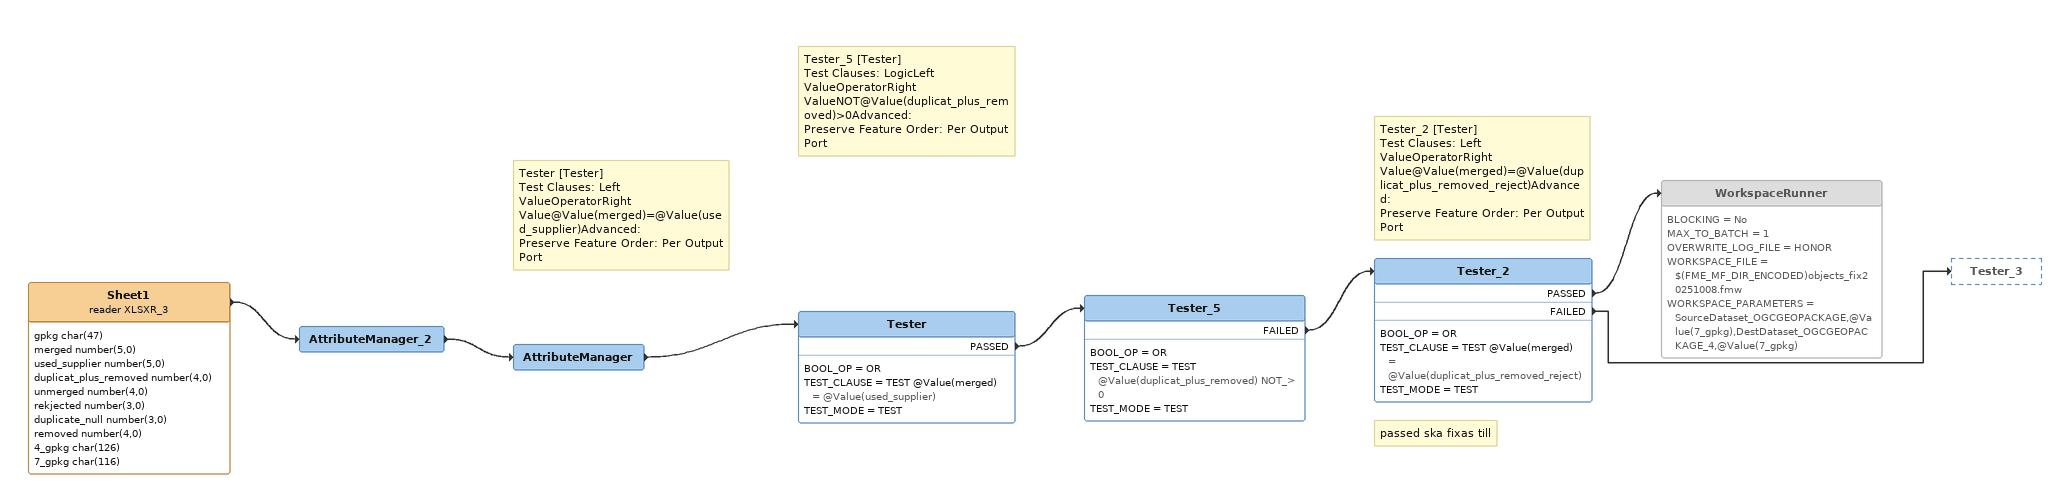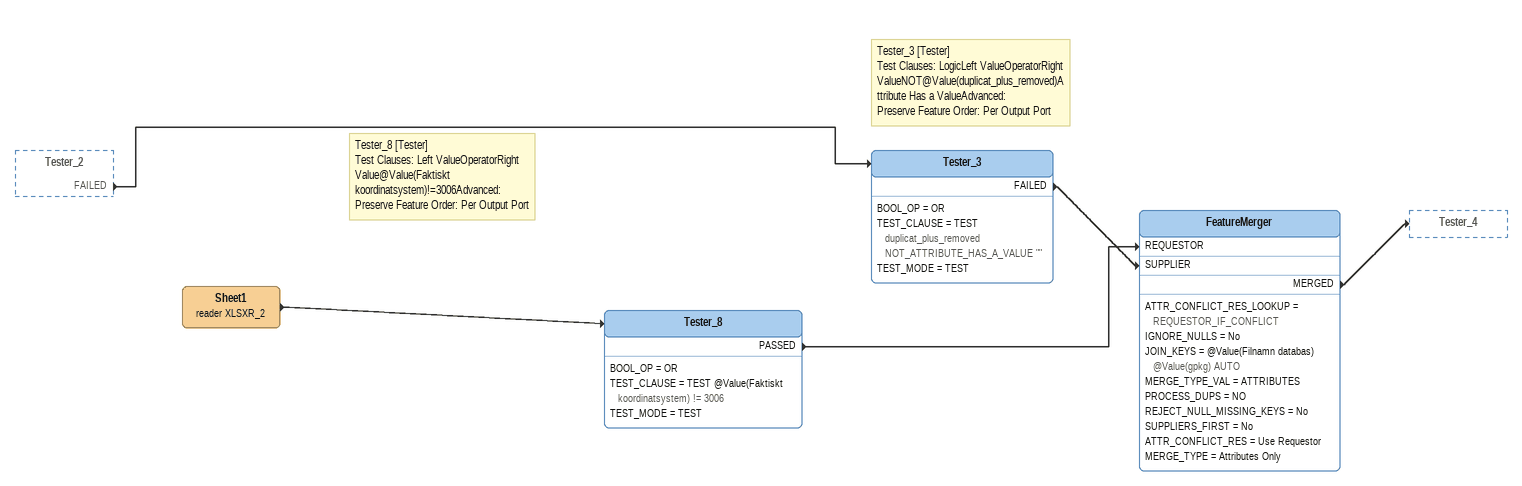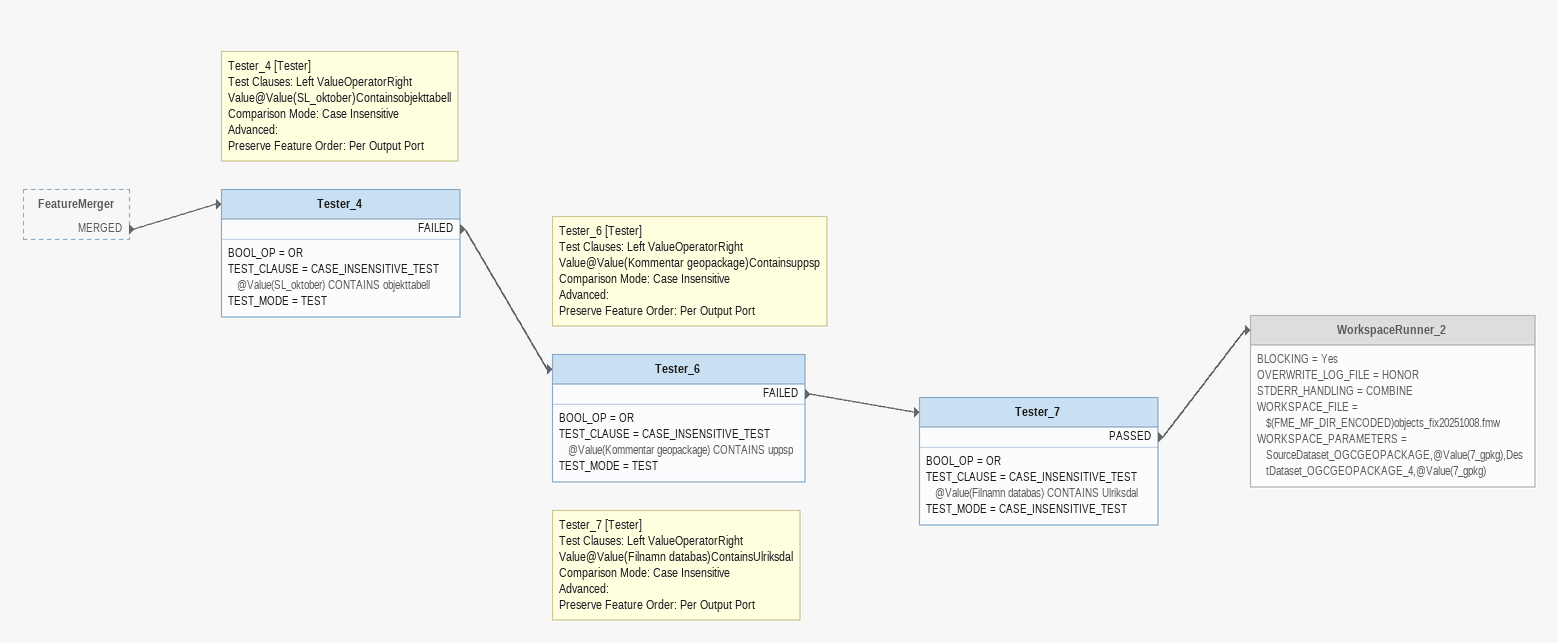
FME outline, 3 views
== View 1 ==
Sheet1 (reader XLSXR_3)
    attributes: gpkg char(47), merged number(5,0), used_supplier number(5,0), duplicat_plus_removed number(4,0), unmerged number(4,0), rekjected number(3,0), duplicate_null number(3,0), removed number(4,0), 4_gpkg char(126), 7_gpkg char(116)
    -> AttributeManager_2
AttributeManager_2
    -> AttributeManager
AttributeManager
    -> Tester
Note: Tester [Tester] / Test Clauses: Left ValueOperatorRight Value@Value(merged)=@Value(used_supplier)Advanced: / Preserve Feature Order: Per Output Port
Tester
    BOOL_OP = OR
    TEST_CLAUSE = TEST @Value(merged) = @Value(used_supplier)
    TEST_MODE = TEST
    PASSED -> Tester_5
Note: Tester_5 [Tester] / Test Clauses: LogicLeft ValueOperatorRight ValueNOT@Value(duplicat_plus_removed)>0Advanced: / Preserve Feature Order: Per Output Port
Tester_5
    BOOL_OP = OR
    TEST_CLAUSE = TEST @Value(duplicat_plus_removed) NOT_> 0
    TEST_MODE = TEST
    FAILED -> Tester_2
Note: Tester_2 [Tester] / Test Clauses: Left ValueOperatorRight Value@Value(merged)=@Value(duplicat_plus_removed_reject)Advanced: / Preserve Feature Order: Per Output Port
Note: passed ska fixas till
Tester_2
    BOOL_OP = OR
    TEST_CLAUSE = TEST @Value(merged) = @Value(duplicat_plus_removed_reject)
    TEST_MODE = TEST
    PASSED -> WorkspaceRunner
    FAILED -> Tester_3
WorkspaceRunner [off]
    BLOCKING = No
    MAX_TO_BATCH = 1
    OVERWRITE_LOG_FILE = HONOR
    WORKSPACE_FILE = $(FME_MF_DIR_ENCODED)objects_fix20251008.fmw
    WORKSPACE_PARAMETERS = SourceDataset_OGCGEOPACKAGE,@Value(7_gpkg),DestDataset_OGCGEOPACKAGE_4,@Value(7_gpkg)

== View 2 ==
Tester_2 [outside]
    FAILED -> Tester_3
Note: Tester_3 [Tester] / Test Clauses: LogicLeft ValueOperatorRight ValueNOT@Value(duplicat_plus_removed)Attribute Has a ValueAdvanced: / Preserve Feature Order: Per Output Port
Tester_3
    BOOL_OP = OR
    TEST_CLAUSE = TEST duplicat_plus_removed NOT_ATTRIBUTE_HAS_A_VALUE ""
    TEST_MODE = TEST
    FAILED -> FeatureMerger [SUPPLIER]
Sheet1 (reader XLSXR_2)
    -> Tester_8
Note: Tester_8 [Tester] / Test Clauses: Left ValueOperatorRight Value@Value(Faktiskt koordinatsystem)!=3006Advanced: / Preserve Feature Order: Per Output Port
Tester_8
    BOOL_OP = OR
    TEST_CLAUSE = TEST @Value(Faktiskt koordinatsystem) != 3006
    TEST_MODE = TEST
    PASSED -> FeatureMerger [REQUESTOR]
FeatureMerger
    ATTR_CONFLICT_RES_LOOKUP = REQUESTOR_IF_CONFLICT
    IGNORE_NULLS = No
    JOIN_KEYS = @Value(Filnamn databas) @Value(gpkg) AUTO
    MERGE_TYPE_VAL = ATTRIBUTES
    PROCESS_DUPS = NO
    REJECT_NULL_MISSING_KEYS = No
    SUPPLIERS_FIRST = No
    ATTR_CONFLICT_RES = Use Requestor
    MERGE_TYPE = Attributes Only
    MERGED -> Tester_4

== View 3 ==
FeatureMerger [outside]
    MERGED -> Tester_4
Note: Tester_4 [Tester] / Test Clauses: Left ValueOperatorRight Value@Value(SL_oktober)Containsobjekttabell Comparison Mode: Case Insensitive / Advanced: / Preserve Feature Order: Per Output Port
Tester_4
    BOOL_OP = OR
    TEST_CLAUSE = CASE_INSENSITIVE_TEST @Value(SL_oktober) CONTAINS objekttabell
    TEST_MODE = TEST
    FAILED -> Tester_6
Note: Tester_6 [Tester] / Test Clauses: Left ValueOperatorRight Value@Value(Kommentar geopackage)Containsuppsp Comparison Mode: Case Insensitive / Advanced: / Preserve Feature Order: Per Output Port
Tester_6
    BOOL_OP = OR
    TEST_CLAUSE = CASE_INSENSITIVE_TEST @Value(Kommentar geopackage) CONTAINS uppsp
    TEST_MODE = TEST
    FAILED -> Tester_7
Note: Tester_7 [Tester] / Test Clauses: Left ValueOperatorRight Value@Value(Filnamn databas)ContainsUlriksdal Comparison Mode: Case Insensitive / Advanced: / Preserve Feature Order: Per Output Port
Tester_7
    BOOL_OP = OR
    TEST_CLAUSE = CASE_INSENSITIVE_TEST @Value(Filnamn databas) CONTAINS Ulriksdal
    TEST_MODE = CASE_INSENSITIVE_TEST
    PASSED -> WorkspaceRunner_2
WorkspaceRunner_2 [off]
    BLOCKING = Yes
    OVERWRITE_LOG_FILE = HONOR
    STDERR_HANDLING = COMBINE
    WORKSPACE_FILE = $(FME_MF_DIR_ENCODED)objects_fix20251008.fmw
    WORKSPACE_PARAMETERS = SourceDataset_OGCGEOPACKAGE,@Value(7_gpkg),DestDataset_OGCGEOPACKAGE_4,@Value(7_gpkg)
